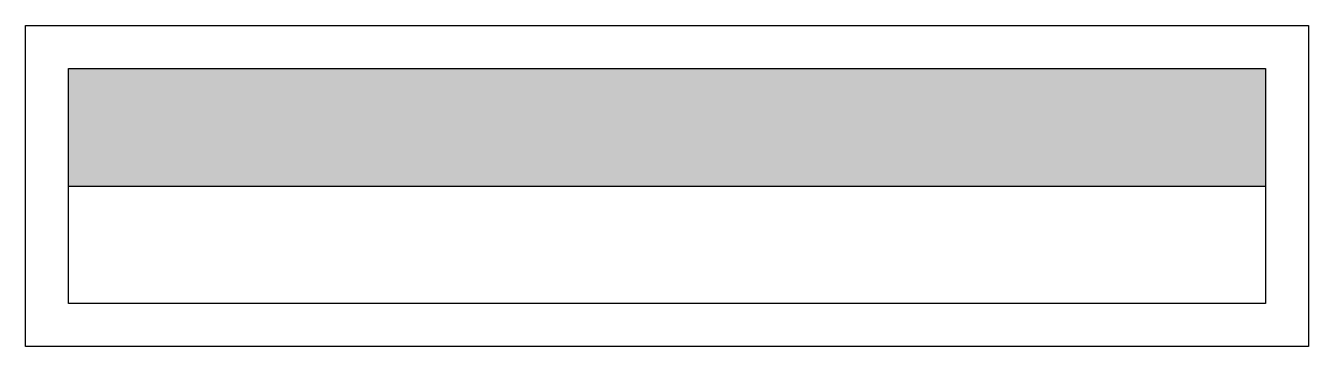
# Model space of a CAD drawing. Header units: millimetres. Extents: x -2981.568 to -2980.968, y 3741.212 to 3741.362.
import ezdxf

# ---------------------------------------------------------------- set-up
doc = ezdxf.new("R2010")
doc.units = ezdxf.units.MM
doc.header["$LTSCALE"] = 10
doc.layers.add('ELE_LUMINÁRIAS', color=4, linetype='Continuous')

msp = doc.modelspace()

# ---------------------------------------------------------------- hatches: boundary and pattern name
at = {"layer": 'ELE_LUMINÁRIAS'}
msp.add_hatch(color=1, dxfattribs=at).paths.add_polyline_path([(-2980.98759, 3741.287), (-2980.98759, 3741.342), (-2981.54759, 3741.342), (-2981.54759, 3741.287)])

# ---------------------------------------------------------------- linework, layer by layer
at = {"color": 1}
msp.add_line((-2981.54759, 3741.287), (-2980.98759, 3741.287), dxfattribs=at)
msp.add_lwpolyline([(-2981.56759, 3741.212), (-2981.56759, 3741.362), (-2980.96759, 3741.362), (-2980.96759, 3741.212)], close=True)
msp.add_lwpolyline([(-2981.54759, 3741.232), (-2981.54759, 3741.342), (-2980.98759, 3741.342), (-2980.98759, 3741.232)], close=True, dxfattribs=at)

doc.saveas('drawing.dxf')
